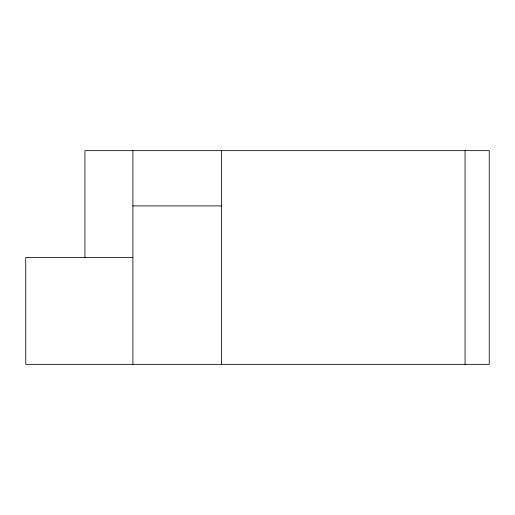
<?xml version="1.0" encoding="UTF-8"?>
<svg xmlns="http://www.w3.org/2000/svg" width="515" height="515" viewBox="0 0 515 515"><rect width="100%" height="100%" fill="white"/><g stroke="black" fill="none" stroke-linecap="round" stroke-linejoin="round"><path stroke-width="0.77" d="M132.896 205.916L221.399 205.916M132.896 257.5L25.75 257.5L25.75 364.343L489.25 364.343L489.25 150.657L84.936 150.657L84.936 257.5M465.064 150.657L465.064 364.343M221.399 150.657L221.399 364.343M132.896 150.657L132.896 364.343"/></g></svg>
